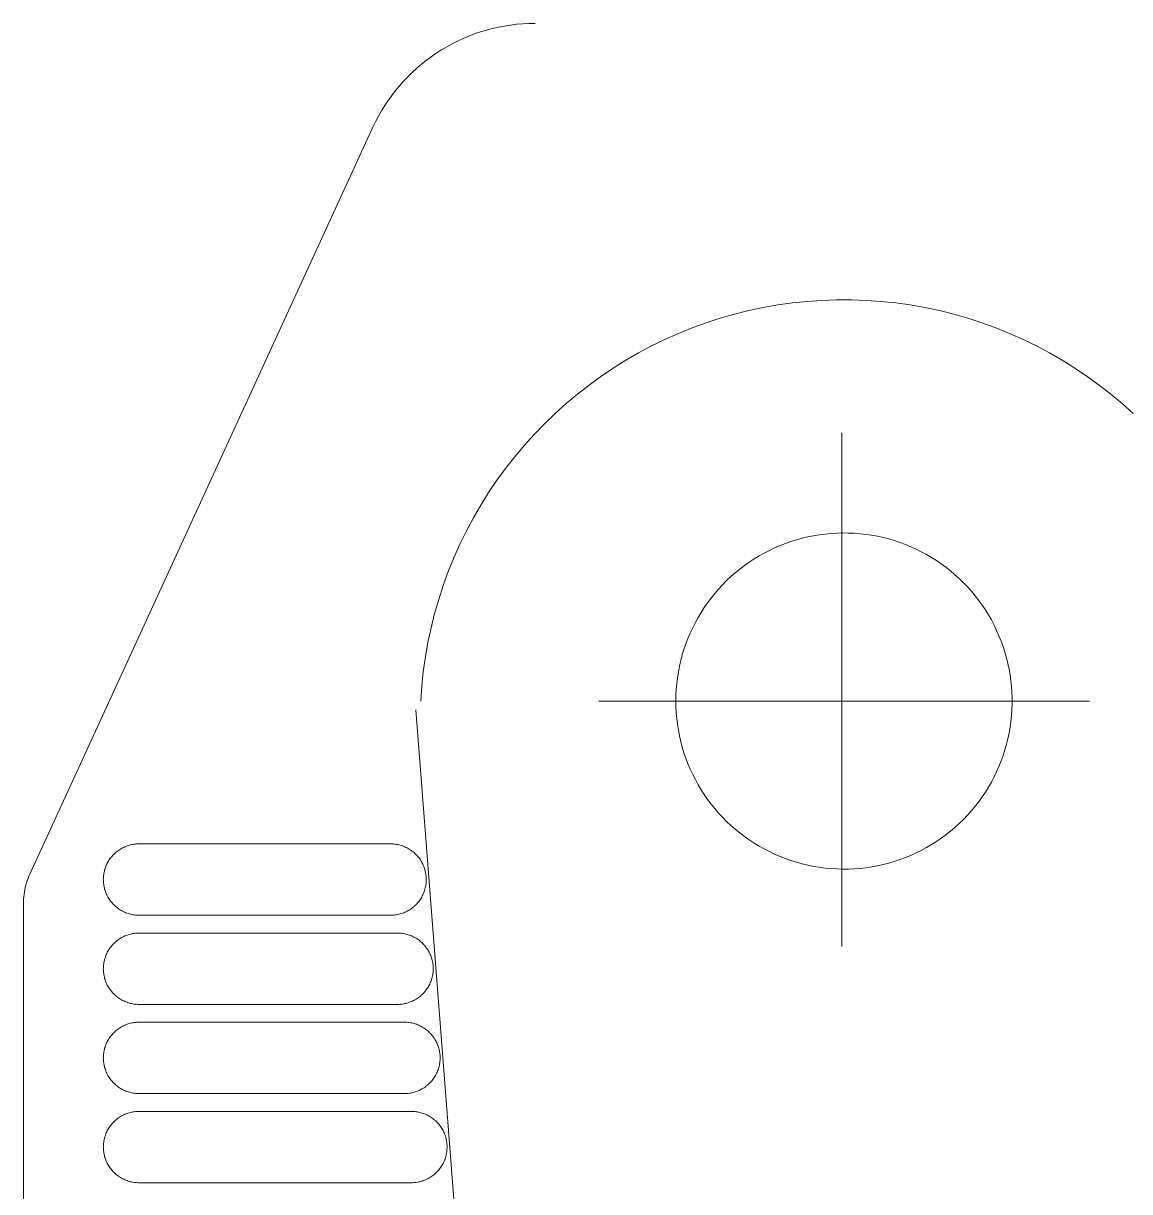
# Model space of a CAD drawing. Header units: metres. Extents: x 0 to 2861, y -1 to 1496.
# Drawn here: x 5.8065 to 6.1165, y 32.7565 to 33.0841 of the extents above; entities that cross this region are included whole.
import ezdxf

# ---------------------------------------------------------------- set-up
doc = ezdxf.new("R2010")
doc.units = ezdxf.units.M
doc.layers.add('FURNITURE', color=251, linetype='Continuous')

msp = doc.modelspace()

# ---------------------------------------------------------------- linework, layer by layer
at = {"layer": 'FURNITURE', "lineweight": 13}
for points in [[(5.94987, 33.08409), (5.94814, 33.08406), (5.94642, 33.08397), (5.9447, 33.08382), (5.94298, 33.08361), (5.94128, 33.08334), (5.93958, 33.08302), (5.9379, 33.08263), (5.93623, 33.08219), (5.93457, 33.08169), (5.93294, 33.08113), (5.93132, 33.08052), (5.92973, 33.07985), (5.92816, 33.07913), (5.92662, 33.07835), (5.9251, 33.07752), (5.92361, 33.07664), (5.92216, 33.07571), (5.92074, 33.07472), (5.91935, 33.07369), (5.918, 33.07262), (5.91669, 33.07149), (5.91542, 33.07032), (5.91419, 33.06911), (5.913, 33.06786), (5.91185, 33.06656), (5.91075, 33.06523), (5.9097, 33.06386), (5.9087, 33.06245), (5.90774, 33.06102), (5.90684, 33.05954), (5.90598, 33.05804), (5.90518, 33.05651), (5.90443, 33.05495)], [(5.80829, 32.84556), (5.90443, 33.05495)], [(6.11746, 32.9747), (6.11438, 32.97748), (6.1112, 32.98014), (6.10794, 32.98269), (6.10458, 32.98512), (6.10114, 32.98744), (6.09763, 32.98964), (6.09404, 32.99171), (6.09038, 32.99365), (6.08665, 32.99547), (6.08286, 32.99715), (6.07902, 32.99871), (6.07513, 33.00012), (6.07118, 33.0014), (6.0672, 33.00255), (6.06318, 33.00355), (6.05912, 33.00441), (6.05504, 33.00513), (6.05094, 33.0057), (6.04681, 33.00614), (6.04268, 33.00643), (6.03854, 33.00657), (6.03439, 33.00657), (6.03025, 33.00643), (6.02611, 33.00614), (6.02199, 33.0057), (6.01789, 33.00513), (6.0138, 33.00441), (6.00975, 33.00355), (6.00573, 33.00255), (6.00174, 33.0014), (5.9978, 33.00012), (5.9939, 32.99871), (5.99006, 32.99715), (5.98627, 32.99547), (5.98255, 32.99365), (5.97889, 32.99171), (5.9753, 32.98964), (5.97178, 32.98744), (5.96834, 32.98512), (5.96499, 32.98269), (5.96172, 32.98014), (5.95855, 32.97748), (5.95546, 32.9747), (5.95248, 32.97182), (5.9496, 32.96884), (5.94683, 32.96577), (5.94416, 32.96259), (5.94161, 32.95933), (5.93917, 32.95597), (5.93685, 32.95254), (5.93465, 32.94903), (5.93258, 32.94544), (5.93063, 32.94178), (5.92881, 32.93805), (5.92712, 32.93427), (5.92556, 32.93043), (5.92414, 32.92653), (5.92286, 32.92259), (5.92171, 32.91861), (5.92071, 32.91459), (5.91984, 32.91053), (5.91912, 32.90645), (5.91854, 32.90235), (5.9181, 32.89822), (5.91781, 32.89409)], [(6.11746, 32.9747), (6.11438, 32.97748), (6.1112, 32.98014), (6.10794, 32.98269), (6.10458, 32.98512), (6.10114, 32.98744), (6.09763, 32.98964), (6.09404, 32.99171), (6.09038, 32.99365), (6.08665, 32.99547), (6.08286, 32.99715), (6.07902, 32.99871), (6.07513, 33.00012), (6.07118, 33.0014), (6.0672, 33.00255), (6.06318, 33.00355), (6.05912, 33.00441), (6.05504, 33.00513), (6.05094, 33.0057), (6.04681, 33.00614), (6.04268, 33.00643), (6.03854, 33.00657), (6.03439, 33.00657), (6.03025, 33.00643), (6.02611, 33.00614), (6.02199, 33.0057), (6.01789, 33.00513), (6.0138, 33.00441), (6.00975, 33.00355), (6.00573, 33.00255), (6.00174, 33.0014), (5.9978, 33.00012), (5.9939, 32.99871), (5.99006, 32.99715), (5.98627, 32.99547), (5.98255, 32.99365), (5.97889, 32.99171), (5.9753, 32.98964), (5.97178, 32.98744), (5.96834, 32.98512), (5.96499, 32.98269), (5.96172, 32.98014), (5.95855, 32.97748), (5.95546, 32.9747), (5.95248, 32.97182), (5.9496, 32.96884), (5.94683, 32.96577), (5.94416, 32.96259), (5.94161, 32.95933), (5.93917, 32.95597), (5.93685, 32.95254), (5.93465, 32.94903), (5.93258, 32.94544), (5.93063, 32.94178), (5.92881, 32.93805), (5.92712, 32.93427), (5.92556, 32.93043), (5.92414, 32.92653), (5.92286, 32.92259), (5.92171, 32.91861), (5.92071, 32.91459), (5.91984, 32.91053), (5.91912, 32.90645), (5.91854, 32.90235), (5.9181, 32.89822), (5.91781, 32.89409)], [(6.03582, 32.96927), (6.03582, 32.82532)], [(5.9677, 32.89409), (6.10523, 32.89409)], [(6.10523, 32.89409), (5.9677, 32.89409)], [(5.91646, 32.89159), (5.93646, 32.63409)], [(5.83887, 32.85404), (5.83853, 32.85404), (5.83819, 32.85402), (5.83785, 32.85399), (5.83751, 32.85395), (5.83717, 32.8539), (5.83684, 32.85383), (5.83651, 32.85376), (5.83618, 32.85367), (5.83585, 32.85357), (5.83552, 32.85347), (5.8352, 32.85335), (5.83489, 32.85322), (5.83458, 32.85307), (5.83427, 32.85292), (5.83397, 32.85276), (5.83368, 32.85259), (5.83339, 32.8524), (5.83311, 32.85221), (5.83283, 32.85201), (5.83256, 32.8518), (5.8323, 32.85158), (5.83205, 32.85135), (5.8318, 32.85111), (5.83157, 32.85087), (5.83134, 32.85061), (5.83112, 32.85035), (5.83091, 32.85009), (5.8307, 32.84981), (5.83051, 32.84953), (5.83033, 32.84924), (5.83016, 32.84894), (5.82999, 32.84864), (5.82984, 32.84834), (5.8297, 32.84803), (5.82957, 32.84771), (5.82945, 32.84739), (5.82934, 32.84707), (5.82924, 32.84674), (5.82916, 32.84641), (5.82908, 32.84608), (5.82902, 32.84574), (5.82897, 32.8454), (5.82893, 32.84507), (5.8289, 32.84473), (5.82888, 32.84438), (5.82887, 32.84404)], [(5.83887, 32.85404), (5.90938, 32.85404)], [(5.91938, 32.84404), (5.91937, 32.84438), (5.91936, 32.84473), (5.91933, 32.84507), (5.91929, 32.8454), (5.91923, 32.84574), (5.91917, 32.84608), (5.91909, 32.84641), (5.91901, 32.84674), (5.91891, 32.84707), (5.9188, 32.84739), (5.91868, 32.84771), (5.91855, 32.84803), (5.91841, 32.84834), (5.91826, 32.84864), (5.9181, 32.84894), (5.91792, 32.84924), (5.91774, 32.84953), (5.91755, 32.84981), (5.91735, 32.85009), (5.91714, 32.85035), (5.91692, 32.85061), (5.91669, 32.85087), (5.91645, 32.85111), (5.9162, 32.85135), (5.91595, 32.85158), (5.91569, 32.8518), (5.91542, 32.85201), (5.91515, 32.85221), (5.91486, 32.8524), (5.91457, 32.85259), (5.91428, 32.85276), (5.91398, 32.85292), (5.91367, 32.85307), (5.91336, 32.85322), (5.91305, 32.85335), (5.91273, 32.85347), (5.9124, 32.85357), (5.91208, 32.85367), (5.91175, 32.85376), (5.91141, 32.85383), (5.91108, 32.8539), (5.91074, 32.85395), (5.9104, 32.85399), (5.91006, 32.85402), (5.90972, 32.85404), (5.90938, 32.85404)], [(5.80829, 32.84556), (5.80802, 32.84496), (5.80777, 32.84434), (5.80755, 32.84372), (5.80734, 32.84309), (5.80716, 32.84245), (5.807, 32.84181), (5.80686, 32.84116), (5.80674, 32.84051), (5.80664, 32.83986), (5.80656, 32.8392), (5.80651, 32.83854), (5.80647, 32.83788), (5.80646, 32.83722)], [(5.82887, 32.84404), (5.82888, 32.8437), (5.8289, 32.84336), (5.82893, 32.84302), (5.82897, 32.84268), (5.82902, 32.84234), (5.82908, 32.84201), (5.82916, 32.84168), (5.82924, 32.84134), (5.82934, 32.84102), (5.82945, 32.84069), (5.82957, 32.84037), (5.8297, 32.84006), (5.82984, 32.83975), (5.82999, 32.83944), (5.83016, 32.83914), (5.83033, 32.83885), (5.83051, 32.83856), (5.8307, 32.83828), (5.83091, 32.838), (5.83112, 32.83773), (5.83134, 32.83747), (5.83157, 32.83722), (5.8318, 32.83697), (5.83205, 32.83673), (5.8323, 32.83651), (5.83256, 32.83629), (5.83283, 32.83607), (5.83311, 32.83587), (5.83339, 32.83568), (5.83368, 32.8355), (5.83397, 32.83533), (5.83427, 32.83516), (5.83458, 32.83501), (5.83489, 32.83487), (5.8352, 32.83474), (5.83552, 32.83462), (5.83585, 32.83451), (5.83618, 32.83441), (5.83651, 32.83433), (5.83684, 32.83425), (5.83717, 32.83419), (5.83751, 32.83414), (5.83785, 32.8341), (5.83819, 32.83407), (5.83853, 32.83405), (5.83887, 32.83404)], [(5.90938, 32.83404), (5.90972, 32.83405), (5.91006, 32.83407), (5.9104, 32.8341), (5.91074, 32.83414), (5.91108, 32.83419), (5.91141, 32.83425), (5.91175, 32.83433), (5.91208, 32.83441), (5.9124, 32.83451), (5.91273, 32.83462), (5.91305, 32.83474), (5.91336, 32.83487), (5.91367, 32.83501), (5.91398, 32.83516), (5.91428, 32.83533), (5.91457, 32.8355), (5.91486, 32.83568), (5.91515, 32.83587), (5.91542, 32.83607), (5.91569, 32.83629), (5.91595, 32.83651), (5.9162, 32.83673), (5.91645, 32.83697), (5.91669, 32.83722), (5.91692, 32.83747), (5.91714, 32.83773), (5.91735, 32.838), (5.91755, 32.83828), (5.91774, 32.83856), (5.91792, 32.83885), (5.9181, 32.83914), (5.91826, 32.83944), (5.91841, 32.83975), (5.91855, 32.84006), (5.91868, 32.84037), (5.9188, 32.84069), (5.91891, 32.84102), (5.91901, 32.84134), (5.91909, 32.84168), (5.91917, 32.84201), (5.91923, 32.84234), (5.91929, 32.84268), (5.91933, 32.84302), (5.91936, 32.84336), (5.91937, 32.8437), (5.91938, 32.84404)], [(5.80646, 32.83722), (5.80646, 32.61775)], [(5.83887, 32.83404), (5.90938, 32.83404)], [(5.83887, 32.82904), (5.83853, 32.82904), (5.83819, 32.82902), (5.83785, 32.82899), (5.83751, 32.82895), (5.83717, 32.8289), (5.83684, 32.82883), (5.83651, 32.82876), (5.83618, 32.82867), (5.83585, 32.82857), (5.83552, 32.82847), (5.8352, 32.82835), (5.83489, 32.82822), (5.83458, 32.82807), (5.83427, 32.82792), (5.83397, 32.82776), (5.83368, 32.82759), (5.83339, 32.8274), (5.83311, 32.82721), (5.83283, 32.82701), (5.83256, 32.8268), (5.8323, 32.82658), (5.83205, 32.82635), (5.8318, 32.82611), (5.83157, 32.82587), (5.83134, 32.82561), (5.83112, 32.82535), (5.83091, 32.82509), (5.8307, 32.82481), (5.83051, 32.82453), (5.83033, 32.82424), (5.83016, 32.82394), (5.82999, 32.82364), (5.82984, 32.82334), (5.8297, 32.82303), (5.82957, 32.82271), (5.82945, 32.82239), (5.82934, 32.82207), (5.82924, 32.82174), (5.82916, 32.82141), (5.82908, 32.82108), (5.82902, 32.82074), (5.82897, 32.8204), (5.82893, 32.82007), (5.8289, 32.81973), (5.82888, 32.81938), (5.82887, 32.81904)], [(5.83887, 32.82904), (5.91132, 32.82904)], [(5.92132, 32.81904), (5.92132, 32.81938), (5.9213, 32.81973), (5.92127, 32.82007), (5.92123, 32.8204), (5.92118, 32.82074), (5.92111, 32.82108), (5.92104, 32.82141), (5.92095, 32.82174), (5.92085, 32.82207), (5.92074, 32.82239), (5.92062, 32.82271), (5.92049, 32.82303), (5.92035, 32.82334), (5.9202, 32.82364), (5.92004, 32.82394), (5.91987, 32.82424), (5.91968, 32.82453), (5.91949, 32.82481), (5.91929, 32.82509), (5.91908, 32.82535), (5.91886, 32.82561), (5.91863, 32.82587), (5.91839, 32.82611), (5.91815, 32.82635), (5.91789, 32.82658), (5.91763, 32.8268), (5.91736, 32.82701), (5.91709, 32.82721), (5.91681, 32.8274), (5.91652, 32.82759), (5.91622, 32.82776), (5.91592, 32.82792), (5.91562, 32.82807), (5.9153, 32.82822), (5.91499, 32.82835), (5.91467, 32.82847), (5.91435, 32.82857), (5.91402, 32.82867), (5.91369, 32.82876), (5.91336, 32.82883), (5.91302, 32.8289), (5.91268, 32.82895), (5.91234, 32.82899), (5.912, 32.82902), (5.91166, 32.82904), (5.91132, 32.82904)], [(5.82887, 32.81904), (5.82888, 32.8187), (5.8289, 32.81836), (5.82893, 32.81802), (5.82897, 32.81768), (5.82902, 32.81734), (5.82908, 32.81701), (5.82916, 32.81668), (5.82924, 32.81634), (5.82934, 32.81602), (5.82945, 32.81569), (5.82957, 32.81537), (5.8297, 32.81506), (5.82984, 32.81475), (5.82999, 32.81444), (5.83016, 32.81414), (5.83033, 32.81385), (5.83051, 32.81356), (5.8307, 32.81328), (5.83091, 32.813), (5.83112, 32.81273), (5.83134, 32.81247), (5.83157, 32.81222), (5.8318, 32.81197), (5.83205, 32.81173), (5.8323, 32.81151), (5.83256, 32.81129), (5.83283, 32.81107), (5.83311, 32.81087), (5.83339, 32.81068), (5.83368, 32.8105), (5.83397, 32.81033), (5.83427, 32.81016), (5.83458, 32.81001), (5.83489, 32.80987), (5.8352, 32.80974), (5.83552, 32.80962), (5.83585, 32.80951), (5.83618, 32.80941), (5.83651, 32.80933), (5.83684, 32.80925), (5.83717, 32.80919), (5.83751, 32.80914), (5.83785, 32.8091), (5.83819, 32.80907), (5.83853, 32.80905), (5.83887, 32.80904)], [(5.91132, 32.80904), (5.91166, 32.80905), (5.912, 32.80907), (5.91234, 32.8091), (5.91268, 32.80914), (5.91302, 32.80919), (5.91336, 32.80925), (5.91369, 32.80933), (5.91402, 32.80941), (5.91435, 32.80951), (5.91467, 32.80962), (5.91499, 32.80974), (5.9153, 32.80987), (5.91562, 32.81001), (5.91592, 32.81016), (5.91622, 32.81033), (5.91652, 32.8105), (5.91681, 32.81068), (5.91709, 32.81087), (5.91736, 32.81107), (5.91763, 32.81129), (5.91789, 32.81151), (5.91815, 32.81173), (5.91839, 32.81197), (5.91863, 32.81222), (5.91886, 32.81247), (5.91908, 32.81273), (5.91929, 32.813), (5.91949, 32.81328), (5.91968, 32.81356), (5.91987, 32.81385), (5.92004, 32.81414), (5.9202, 32.81444), (5.92035, 32.81475), (5.92049, 32.81506), (5.92062, 32.81537), (5.92074, 32.81569), (5.92085, 32.81602), (5.92095, 32.81634), (5.92104, 32.81668), (5.92111, 32.81701), (5.92118, 32.81734), (5.92123, 32.81768), (5.92127, 32.81802), (5.9213, 32.81836), (5.92132, 32.8187), (5.92132, 32.81904)], [(5.83887, 32.80904), (5.91132, 32.80904)], [(5.83887, 32.80404), (5.83853, 32.80404), (5.83819, 32.80402), (5.83785, 32.80399), (5.83751, 32.80395), (5.83717, 32.8039), (5.83684, 32.80383), (5.83651, 32.80376), (5.83618, 32.80367), (5.83585, 32.80357), (5.83552, 32.80347), (5.8352, 32.80335), (5.83489, 32.80322), (5.83458, 32.80307), (5.83427, 32.80292), (5.83397, 32.80276), (5.83368, 32.80259), (5.83339, 32.8024), (5.83311, 32.80221), (5.83283, 32.80201), (5.83256, 32.8018), (5.8323, 32.80158), (5.83205, 32.80135), (5.8318, 32.80111), (5.83157, 32.80087), (5.83134, 32.80061), (5.83112, 32.80035), (5.83091, 32.80009), (5.8307, 32.79981), (5.83051, 32.79953), (5.83033, 32.79924), (5.83016, 32.79894), (5.82999, 32.79864), (5.82984, 32.79834), (5.8297, 32.79803), (5.82957, 32.79771), (5.82945, 32.79739), (5.82934, 32.79707), (5.82924, 32.79674), (5.82916, 32.79641), (5.82908, 32.79608), (5.82902, 32.79574), (5.82897, 32.7954), (5.82893, 32.79507), (5.8289, 32.79473), (5.82888, 32.79438), (5.82887, 32.79404)], [(5.83887, 32.80404), (5.91326, 32.80404)], [(5.92326, 32.79404), (5.92326, 32.79438), (5.92324, 32.79473), (5.92321, 32.79507), (5.92317, 32.7954), (5.92312, 32.79574), (5.92305, 32.79608), (5.92298, 32.79641), (5.92289, 32.79674), (5.92279, 32.79707), (5.92269, 32.79739), (5.92257, 32.79771), (5.92243, 32.79803), (5.92229, 32.79834), (5.92214, 32.79864), (5.92198, 32.79894), (5.92181, 32.79924), (5.92162, 32.79953), (5.92143, 32.79981), (5.92123, 32.80009), (5.92102, 32.80035), (5.9208, 32.80061), (5.92057, 32.80087), (5.92033, 32.80111), (5.92009, 32.80135), (5.91983, 32.80158), (5.91957, 32.8018), (5.9193, 32.80201), (5.91903, 32.80221), (5.91875, 32.8024), (5.91846, 32.80259), (5.91816, 32.80276), (5.91786, 32.80292), (5.91756, 32.80307), (5.91725, 32.80322), (5.91693, 32.80335), (5.91661, 32.80347), (5.91629, 32.80357), (5.91596, 32.80367), (5.91563, 32.80376), (5.9153, 32.80383), (5.91496, 32.8039), (5.91462, 32.80395), (5.91429, 32.80399), (5.91395, 32.80402), (5.9136, 32.80404), (5.91326, 32.80404)], [(5.82887, 32.79404), (5.82888, 32.7937), (5.8289, 32.79336), (5.82893, 32.79302), (5.82897, 32.79268), (5.82902, 32.79234), (5.82908, 32.79201), (5.82916, 32.79168), (5.82924, 32.79134), (5.82934, 32.79102), (5.82945, 32.79069), (5.82957, 32.79037), (5.8297, 32.79006), (5.82984, 32.78975), (5.82999, 32.78944), (5.83016, 32.78914), (5.83033, 32.78885), (5.83051, 32.78856), (5.8307, 32.78828), (5.83091, 32.788), (5.83112, 32.78773), (5.83134, 32.78747), (5.83157, 32.78722), (5.8318, 32.78697), (5.83205, 32.78673), (5.8323, 32.78651), (5.83256, 32.78629), (5.83283, 32.78607), (5.83311, 32.78587), (5.83339, 32.78568), (5.83368, 32.7855), (5.83397, 32.78533), (5.83427, 32.78516), (5.83458, 32.78501), (5.83489, 32.78487), (5.8352, 32.78474), (5.83552, 32.78462), (5.83585, 32.78451), (5.83618, 32.78441), (5.83651, 32.78433), (5.83684, 32.78425), (5.83717, 32.78419), (5.83751, 32.78414), (5.83785, 32.7841), (5.83819, 32.78407), (5.83853, 32.78405), (5.83887, 32.78404)], [(5.91326, 32.78404), (5.9136, 32.78405), (5.91395, 32.78407), (5.91429, 32.7841), (5.91462, 32.78414), (5.91496, 32.78419), (5.9153, 32.78425), (5.91563, 32.78433), (5.91596, 32.78441), (5.91629, 32.78451), (5.91661, 32.78462), (5.91693, 32.78474), (5.91725, 32.78487), (5.91756, 32.78501), (5.91786, 32.78516), (5.91816, 32.78533), (5.91846, 32.7855), (5.91875, 32.78568), (5.91903, 32.78587), (5.9193, 32.78607), (5.91957, 32.78629), (5.91983, 32.78651), (5.92009, 32.78673), (5.92033, 32.78697), (5.92057, 32.78722), (5.9208, 32.78747), (5.92102, 32.78773), (5.92123, 32.788), (5.92143, 32.78828), (5.92162, 32.78856), (5.92181, 32.78885), (5.92198, 32.78914), (5.92214, 32.78944), (5.92229, 32.78975), (5.92243, 32.79006), (5.92257, 32.79037), (5.92269, 32.79069), (5.92279, 32.79102), (5.92289, 32.79134), (5.92298, 32.79168), (5.92305, 32.79201), (5.92312, 32.79234), (5.92317, 32.79268), (5.92321, 32.79302), (5.92324, 32.79336), (5.92326, 32.7937), (5.92326, 32.79404)], [(5.83887, 32.78404), (5.91326, 32.78404)], [(5.83887, 32.77904), (5.83853, 32.77904), (5.83819, 32.77902), (5.83785, 32.77899), (5.83751, 32.77895), (5.83717, 32.7789), (5.83684, 32.77883), (5.83651, 32.77876), (5.83618, 32.77867), (5.83585, 32.77857), (5.83552, 32.77847), (5.8352, 32.77835), (5.83489, 32.77822), (5.83458, 32.77807), (5.83427, 32.77792), (5.83397, 32.77776), (5.83368, 32.77759), (5.83339, 32.7774), (5.83311, 32.77721), (5.83283, 32.77701), (5.83256, 32.7768), (5.8323, 32.77658), (5.83205, 32.77635), (5.8318, 32.77611), (5.83157, 32.77587), (5.83134, 32.77561), (5.83112, 32.77535), (5.83091, 32.77509), (5.8307, 32.77481), (5.83051, 32.77453), (5.83033, 32.77424), (5.83016, 32.77394), (5.82999, 32.77364), (5.82984, 32.77334), (5.8297, 32.77303), (5.82957, 32.77271), (5.82945, 32.77239), (5.82934, 32.77207), (5.82924, 32.77174), (5.82916, 32.77141), (5.82908, 32.77108), (5.82902, 32.77074), (5.82897, 32.7704), (5.82893, 32.77007), (5.8289, 32.76973), (5.82888, 32.76938), (5.82887, 32.76904)], [(5.83887, 32.77904), (5.9152, 32.77904)], [(5.9252, 32.76904), (5.9252, 32.76938), (5.92518, 32.76973), (5.92515, 32.77007), (5.92511, 32.7704), (5.92506, 32.77074), (5.925, 32.77108), (5.92492, 32.77141), (5.92483, 32.77174), (5.92474, 32.77207), (5.92463, 32.77239), (5.92451, 32.77271), (5.92438, 32.77303), (5.92424, 32.77334), (5.92408, 32.77364), (5.92392, 32.77394), (5.92375, 32.77424), (5.92357, 32.77453), (5.92337, 32.77481), (5.92317, 32.77509), (5.92296, 32.77535), (5.92274, 32.77561), (5.92251, 32.77587), (5.92228, 32.77611), (5.92203, 32.77635), (5.92178, 32.77658), (5.92152, 32.7768), (5.92125, 32.77701), (5.92097, 32.77721), (5.92069, 32.7774), (5.9204, 32.77759), (5.92011, 32.77776), (5.91981, 32.77792), (5.9195, 32.77807), (5.91919, 32.77822), (5.91887, 32.77835), (5.91855, 32.77847), (5.91823, 32.77857), (5.9179, 32.77867), (5.91757, 32.77876), (5.91724, 32.77883), (5.9169, 32.7789), (5.91657, 32.77895), (5.91623, 32.77899), (5.91589, 32.77902), (5.91555, 32.77904), (5.9152, 32.77904)], [(5.82887, 32.76904), (5.82888, 32.7687), (5.8289, 32.76836), (5.82893, 32.76802), (5.82897, 32.76768), (5.82902, 32.76734), (5.82908, 32.76701), (5.82916, 32.76668), (5.82924, 32.76634), (5.82934, 32.76602), (5.82945, 32.76569), (5.82957, 32.76537), (5.8297, 32.76506), (5.82984, 32.76475), (5.82999, 32.76444), (5.83016, 32.76414), (5.83033, 32.76385), (5.83051, 32.76356), (5.8307, 32.76328), (5.83091, 32.763), (5.83112, 32.76273), (5.83134, 32.76247), (5.83157, 32.76222), (5.8318, 32.76197), (5.83205, 32.76173), (5.8323, 32.76151), (5.83256, 32.76129), (5.83283, 32.76107), (5.83311, 32.76087), (5.83339, 32.76068), (5.83368, 32.7605), (5.83397, 32.76033), (5.83427, 32.76016), (5.83458, 32.76001), (5.83489, 32.75987), (5.8352, 32.75974), (5.83552, 32.75962), (5.83585, 32.75951), (5.83618, 32.75941), (5.83651, 32.75933), (5.83684, 32.75925), (5.83717, 32.75919), (5.83751, 32.75914), (5.83785, 32.7591), (5.83819, 32.75907), (5.83853, 32.75905), (5.83887, 32.75904)], [(5.9152, 32.75904), (5.91555, 32.75905), (5.91589, 32.75907), (5.91623, 32.7591), (5.91657, 32.75914), (5.9169, 32.75919), (5.91724, 32.75925), (5.91757, 32.75933), (5.9179, 32.75941), (5.91823, 32.75951), (5.91855, 32.75962), (5.91887, 32.75974), (5.91919, 32.75987), (5.9195, 32.76001), (5.91981, 32.76016), (5.92011, 32.76033), (5.9204, 32.7605), (5.92069, 32.76068), (5.92097, 32.76087), (5.92125, 32.76107), (5.92152, 32.76129), (5.92178, 32.76151), (5.92203, 32.76173), (5.92228, 32.76197), (5.92251, 32.76222), (5.92274, 32.76247), (5.92296, 32.76273), (5.92317, 32.763), (5.92337, 32.76328), (5.92357, 32.76356), (5.92375, 32.76385), (5.92392, 32.76414), (5.92408, 32.76444), (5.92424, 32.76475), (5.92438, 32.76506), (5.92451, 32.76537), (5.92463, 32.76569), (5.92474, 32.76602), (5.92483, 32.76634), (5.92492, 32.76668), (5.925, 32.76701), (5.92506, 32.76734), (5.92511, 32.76768), (5.92515, 32.76802), (5.92518, 32.76836), (5.9252, 32.7687), (5.9252, 32.76904)], [(5.83887, 32.75904), (5.9152, 32.75904)]]:
    msp.add_lwpolyline(points, dxfattribs=at)
msp.add_lwpolyline([(5.98933, 32.89409), (5.98936, 32.89245), (5.98945, 32.89082), (5.98959, 32.88919), (5.98979, 32.88757), (5.99004, 32.88595), (5.99035, 32.88434), (5.99072, 32.88275), (5.99114, 32.88117), (5.99161, 32.8796), (5.99214, 32.87805), (5.99273, 32.87653), (5.99336, 32.87502), (5.99405, 32.87353), (5.99479, 32.87208), (5.99558, 32.87064), (5.99642, 32.86924), (5.9973, 32.86786), (5.99824, 32.86652), (5.99922, 32.86521), (6.00024, 32.86393), (6.00131, 32.86269), (6.00242, 32.86149), (6.00357, 32.86033), (6.00476, 32.85921), (6.00599, 32.85813), (6.00726, 32.8571), (6.00856, 32.8561), (6.0099, 32.85516), (6.01126, 32.85426), (6.01266, 32.85341), (6.01409, 32.85261), (6.01554, 32.85186), (6.01702, 32.85116), (6.01852, 32.85051), (6.02004, 32.84991), (6.02159, 32.84937), (6.02315, 32.84888), (6.02473, 32.84844), (6.02632, 32.84806), (6.02792, 32.84774), (6.02953, 32.84747), (6.03116, 32.84726), (6.03279, 32.8471), (6.03442, 32.847), (6.03605, 32.84696), (6.03769, 32.84697), (6.03932, 32.84705), (6.04096, 32.84717), (6.04258, 32.84736), (6.0442, 32.8476), (6.04581, 32.84789), (6.04741, 32.84825), (6.04899, 32.84865), (6.05056, 32.84912), (6.05211, 32.84963), (6.05365, 32.8502), (6.05516, 32.85082), (6.05665, 32.8515), (6.05811, 32.85223), (6.05955, 32.853), (6.06097, 32.85383), (6.06235, 32.8547), (6.0637, 32.85563), (6.06502, 32.85659), (6.0663, 32.85761), (6.06755, 32.85867), (6.06876, 32.85977), (6.06993, 32.86091), (6.07107, 32.86209), (6.07216, 32.86331), (6.0732, 32.86457), (6.0742, 32.86586), (6.07516, 32.86719), (6.07607, 32.86855), (6.07693, 32.86994), (6.07775, 32.87136), (6.07851, 32.8728), (6.07923, 32.87427), (6.07989, 32.87577), (6.0805, 32.87729), (6.08105, 32.87883), (6.08156, 32.88038), (6.08201, 32.88196), (6.0824, 32.88354), (6.08274, 32.88515), (6.08302, 32.88676), (6.08325, 32.88838), (6.08342, 32.89), (6.08353, 32.89164), (6.08359, 32.89327), (6.08359, 32.89491), (6.08353, 32.89654), (6.08342, 32.89817), (6.08325, 32.8998), (6.08302, 32.90142), (6.08274, 32.90303), (6.0824, 32.90463), (6.08201, 32.90622), (6.08156, 32.9078), (6.08105, 32.90935), (6.0805, 32.91089), (6.07989, 32.91241), (6.07923, 32.9139), (6.07851, 32.91538), (6.07775, 32.91682), (6.07693, 32.91824), (6.07607, 32.91963), (6.07516, 32.92099), (6.0742, 32.92232), (6.0732, 32.92361), (6.07216, 32.92487), (6.07107, 32.92609), (6.06993, 32.92727), (6.06876, 32.92841), (6.06755, 32.92951), (6.0663, 32.93057), (6.06502, 32.93158), (6.0637, 32.93255), (6.06235, 32.93348), (6.06097, 32.93435), (6.05955, 32.93518), (6.05811, 32.93595), (6.05665, 32.93668), (6.05516, 32.93735), (6.05365, 32.93798), (6.05211, 32.93855), (6.05056, 32.93906), (6.04899, 32.93953), (6.04741, 32.93993), (6.04581, 32.94028), (6.0442, 32.94058), (6.04258, 32.94082), (6.04096, 32.94101), (6.03932, 32.94113), (6.03769, 32.9412), (6.03605, 32.94122), (6.03442, 32.94118), (6.03279, 32.94108), (6.03116, 32.94092), (6.02953, 32.94071), (6.02792, 32.94044), (6.02632, 32.94012), (6.02473, 32.93974), (6.02315, 32.9393), (6.02159, 32.93881), (6.02004, 32.93827), (6.01852, 32.93767), (6.01702, 32.93702), (6.01554, 32.93632), (6.01409, 32.93557), (6.01266, 32.93477), (6.01126, 32.93392), (6.0099, 32.93302), (6.00856, 32.93207), (6.00726, 32.93108), (6.00599, 32.93005), (6.00476, 32.92897), (6.00357, 32.92785), (6.00242, 32.92669), (6.00131, 32.92548), (6.00024, 32.92425), (5.99922, 32.92297), (5.99824, 32.92166), (5.9973, 32.92032), (5.99642, 32.91894), (5.99558, 32.91754), (5.99479, 32.9161), (5.99405, 32.91464), (5.99336, 32.91316), (5.99273, 32.91165), (5.99214, 32.91012), (5.99161, 32.90858), (5.99114, 32.90701), (5.99072, 32.90543), (5.99035, 32.90384), (5.99004, 32.90223), (5.98979, 32.90061), (5.98959, 32.89899), (5.98945, 32.89736), (5.98936, 32.89573)], close=True, dxfattribs=at)
msp.add_lwpolyline([(5.98933, 32.89409), (5.98936, 32.89245), (5.98945, 32.89082), (5.98959, 32.88919), (5.98979, 32.88757), (5.99004, 32.88595), (5.99035, 32.88434), (5.99072, 32.88275), (5.99114, 32.88117), (5.99161, 32.8796), (5.99214, 32.87805), (5.99273, 32.87653), (5.99336, 32.87502), (5.99405, 32.87353), (5.99479, 32.87208), (5.99558, 32.87064), (5.99642, 32.86924), (5.9973, 32.86786), (5.99824, 32.86652), (5.99922, 32.86521), (6.00024, 32.86393), (6.00131, 32.86269), (6.00242, 32.86149), (6.00357, 32.86033), (6.00476, 32.85921), (6.00599, 32.85813), (6.00726, 32.8571), (6.00856, 32.8561), (6.0099, 32.85516), (6.01126, 32.85426), (6.01266, 32.85341), (6.01409, 32.85261), (6.01554, 32.85186), (6.01702, 32.85116), (6.01852, 32.85051), (6.02004, 32.84991), (6.02159, 32.84937), (6.02315, 32.84888), (6.02473, 32.84844), (6.02632, 32.84806), (6.02792, 32.84774), (6.02953, 32.84747), (6.03116, 32.84726), (6.03279, 32.8471), (6.03442, 32.847), (6.03605, 32.84696), (6.03769, 32.84697), (6.03932, 32.84705), (6.04096, 32.84717), (6.04258, 32.84736), (6.0442, 32.8476), (6.04581, 32.84789), (6.04741, 32.84825), (6.04899, 32.84865), (6.05056, 32.84912), (6.05211, 32.84963), (6.05365, 32.8502), (6.05516, 32.85082), (6.05665, 32.8515), (6.05811, 32.85223), (6.05955, 32.853), (6.06097, 32.85383), (6.06235, 32.8547), (6.0637, 32.85563), (6.06502, 32.85659), (6.0663, 32.85761), (6.06755, 32.85867), (6.06876, 32.85977), (6.06993, 32.86091), (6.07107, 32.86209), (6.07216, 32.86331), (6.0732, 32.86457), (6.0742, 32.86586), (6.07516, 32.86719), (6.07607, 32.86855), (6.07693, 32.86994), (6.07775, 32.87136), (6.07851, 32.8728), (6.07923, 32.87427), (6.07989, 32.87577), (6.0805, 32.87729), (6.08105, 32.87883), (6.08156, 32.88038), (6.08201, 32.88196), (6.0824, 32.88354), (6.08274, 32.88515), (6.08302, 32.88676), (6.08325, 32.88838), (6.08342, 32.89), (6.08353, 32.89164), (6.08359, 32.89327), (6.08359, 32.89491), (6.08353, 32.89654), (6.08342, 32.89817), (6.08325, 32.8998), (6.08302, 32.90142), (6.08274, 32.90303), (6.0824, 32.90463), (6.08201, 32.90622), (6.08156, 32.9078), (6.08105, 32.90935), (6.0805, 32.91089), (6.07989, 32.91241), (6.07923, 32.9139), (6.07851, 32.91538), (6.07775, 32.91682), (6.07693, 32.91824), (6.07607, 32.91963), (6.07516, 32.92099), (6.0742, 32.92232), (6.0732, 32.92361), (6.07216, 32.92487), (6.07107, 32.92609), (6.06993, 32.92727), (6.06876, 32.92841), (6.06755, 32.92951), (6.0663, 32.93057), (6.06502, 32.93158), (6.0637, 32.93255), (6.06235, 32.93348), (6.06097, 32.93435), (6.05955, 32.93518), (6.05811, 32.93595), (6.05665, 32.93668), (6.05516, 32.93735), (6.05365, 32.93798), (6.05211, 32.93855), (6.05056, 32.93906), (6.04899, 32.93953), (6.04741, 32.93993), (6.04581, 32.94028), (6.0442, 32.94058), (6.04258, 32.94082), (6.04096, 32.94101), (6.03932, 32.94113), (6.03769, 32.9412), (6.03605, 32.94122), (6.03442, 32.94118), (6.03279, 32.94108), (6.03116, 32.94092), (6.02953, 32.94071), (6.02792, 32.94044), (6.02632, 32.94012), (6.02473, 32.93974), (6.02315, 32.9393), (6.02159, 32.93881), (6.02004, 32.93827), (6.01852, 32.93767), (6.01702, 32.93702), (6.01554, 32.93632), (6.01409, 32.93557), (6.01266, 32.93477), (6.01126, 32.93392), (6.0099, 32.93302), (6.00856, 32.93207), (6.00726, 32.93108), (6.00599, 32.93005), (6.00476, 32.92897), (6.00357, 32.92785), (6.00242, 32.92669), (6.00131, 32.92548), (6.00024, 32.92425), (5.99922, 32.92297), (5.99824, 32.92166), (5.9973, 32.92032), (5.99642, 32.91894), (5.99558, 32.91754), (5.99479, 32.9161), (5.99405, 32.91464), (5.99336, 32.91316), (5.99273, 32.91165), (5.99214, 32.91012), (5.99161, 32.90858), (5.99114, 32.90701), (5.99072, 32.90543), (5.99035, 32.90384), (5.99004, 32.90223), (5.98979, 32.90061), (5.98959, 32.89899), (5.98945, 32.89736), (5.98936, 32.89573)], close=True, dxfattribs=at)

doc.saveas('drawing.dxf')
